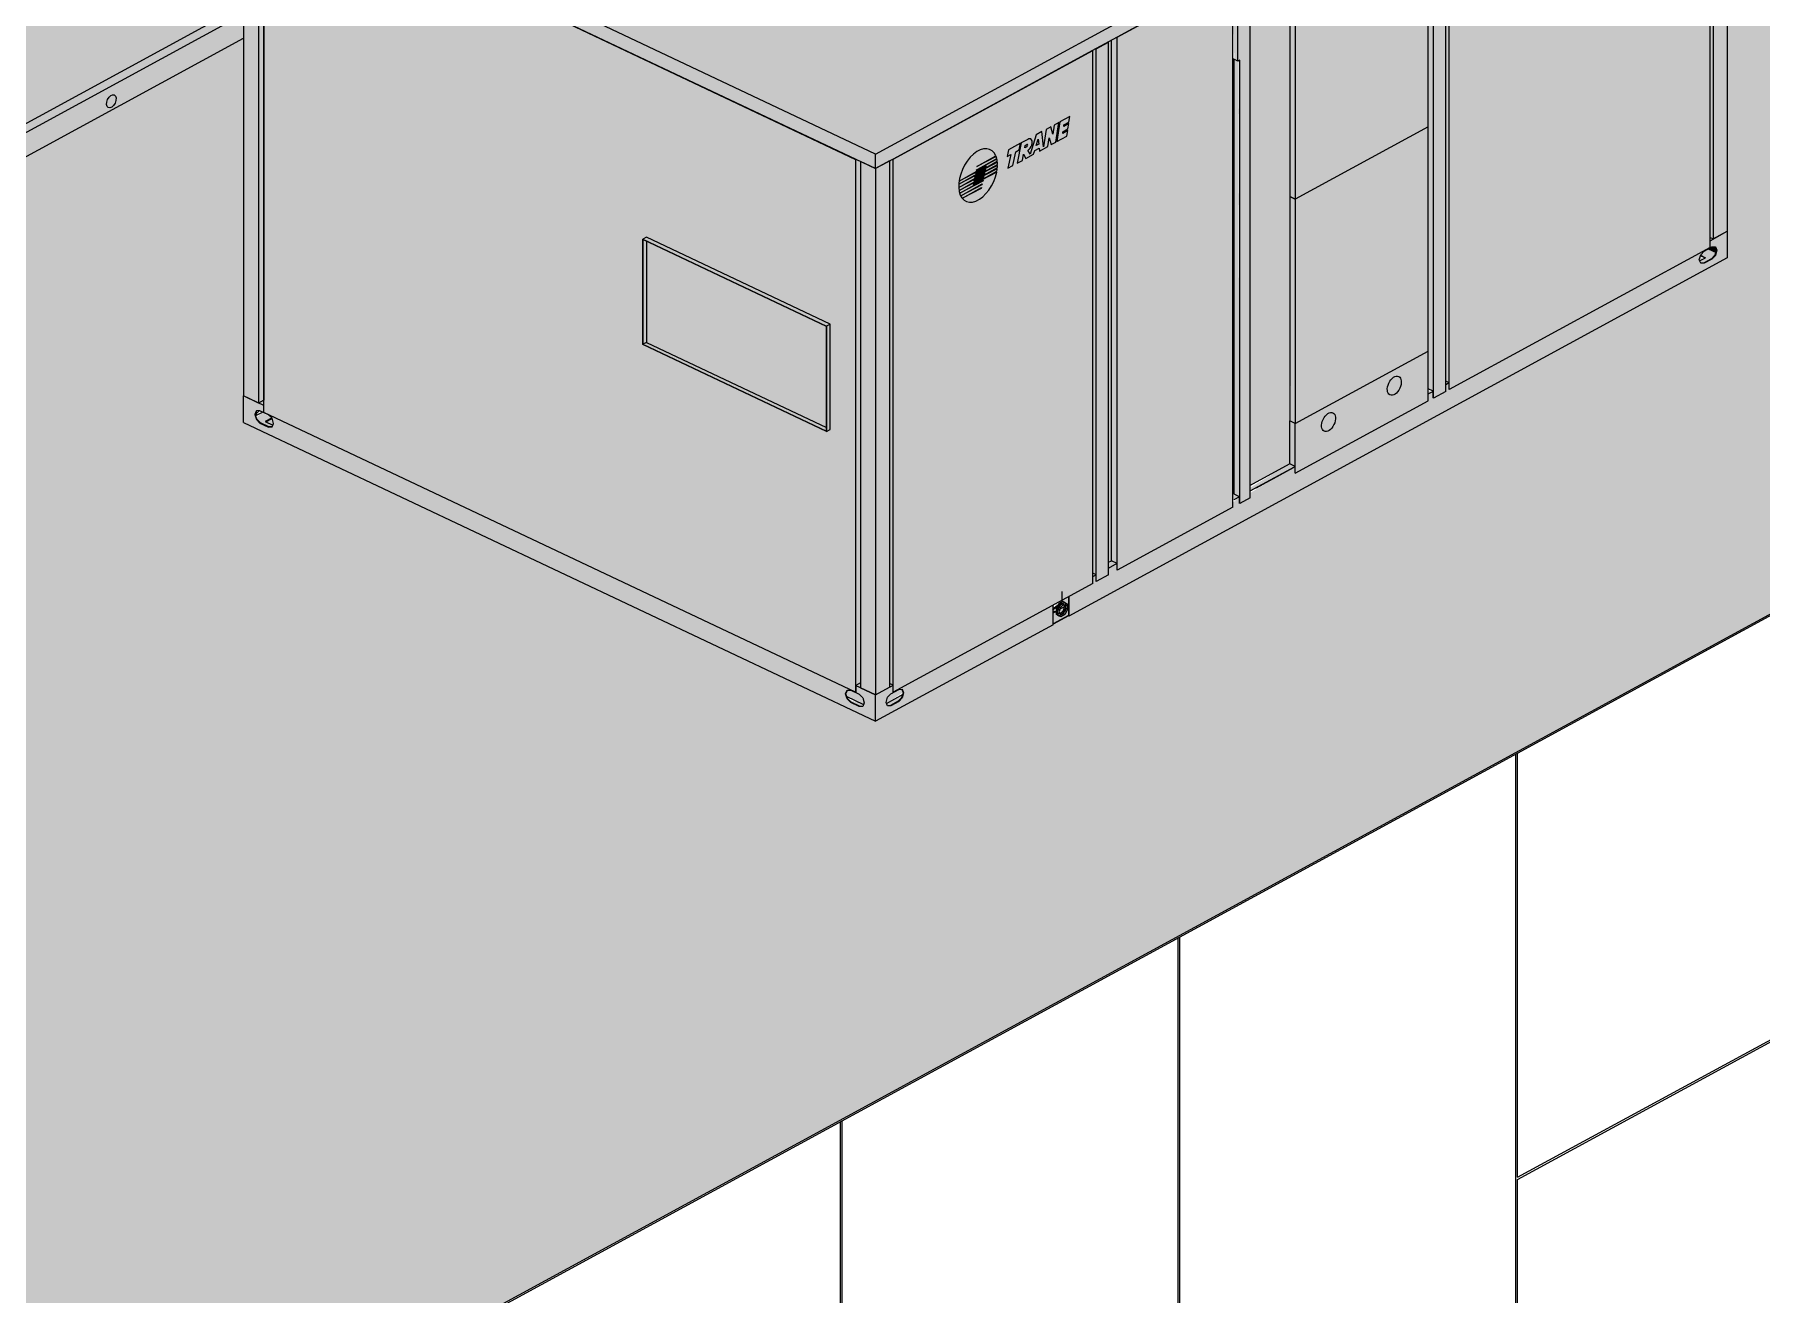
# Model space of a CAD drawing. Header units: inches. Extents: x 27328 to 120839, y -4075 to 4147.
# Drawn here: x 34181.7 to 34349.9, y 1873.9 to 1996.6 of the extents above; entities that cross this region are included whole.
import ezdxf

# ---------------------------------------------------------------- set-up
doc = ezdxf.new("R2010")
doc.units = ezdxf.units.IN
doc.header["$MEASUREMENT"] = 0
for name, color, linetype, lineweight in [('A-ROOF', 132, 'Continuous', 9), ('A-WALL-PATT', 111, 'Continuous', 9), ('G-IMPT', 8, 'Continuous', 9), ('L-SITE-WALL', 31, 'Continuous', 9), ('M-EQPM', 50, 'Continuous', 9)]:
    doc.layers.add(name, color=color, linetype=linetype, lineweight=lineweight)

# ---------------------------------------------------------------- blocks, each defined once
blk = doc.blocks.new('Trane - 20-75 Ton Packaged Ind Rooftop DX Cooling Only and Extended Casing TAG_SXHLF20_ 0210035350 - PL_AS_HF001102-e2b63efd-16e1-40f1-8521-6466c1d8891c_dwg_Trane-SXHLF20-V16-Axon - Looking North East')
at = {"layer": 'G-IMPT'}
for points in [[(34142.66, 1967.14), (34202.01, 1999.45), (34202.01, 2014.07), (34238.28, 2033.81), (34238.28, 2034.34), (34238.62, 2034.53), (34239.27, 2034.34), (34257.88, 2044.47), (34257.89, 2045.02), (34258.22, 2045.2), (34258.88, 2045.02), (34284.99, 2059.22), (34298.34, 2052.91), (34298.34, 2086.94), (34142.66, 2002.22)], [(34100.99, 1943.61), (34202.01, 1998.58), (34202.01, 1999.45), (34100.99, 1944.47)], [(34100.93, 1941.24), (34202.01, 1996.25), (34202.01, 1998.58), (34100.93, 1943.61)]]:
    blk.add_hatch(color=256, dxfattribs=at).paths.add_polyline_path(points, flags=0)
for p, q in [((34202.01, 1999.45), (34100.99, 1944.47)), ((34202.01, 1999.45), (34142.66, 1967.14)), ((34202.01, 1998.58), (34100.99, 1943.61)), ((34100.93, 1941.24), (34202.01, 1996.25))]:
    blk.add_line(p, q, dxfattribs=at)
blk.add_ellipse((34189.13, 1990.1), major_axis=(0.294, 0.621), ratio=0.587623, dxfattribs=at)
blk = doc.blocks.new('Trane - 20-75 Ton Packaged Ind Rooftop DX Cooling Only and Extended Casing TAG_SXHLF20_ 0210035350 - PL_AS_HF001102-e2b63efd-16e1-40f1-8521-6466c1d8891c_dwg-V17-Axon - Looking North East')
blk.add_blockref('Trane - 20-75 Ton Packaged Ind Rooftop DX Cooling Only and Extended Casing TAG_SXHLF20_ 0210035350 - PL_AS_HF001102-e2b63efd-16e1-40f1-8521-6466c1d8891c_dwg_Trane-SXHLF20-V16-Axon - Looking North East', (0, 0))
blk = doc.blocks.new('Trane - 20-75 Ton Packaged Ind Rooftop DX Cooling Only and Extended Casing TAG_SXHLF20_ 0210035350 - SXHLF20-V18-Axon - Looking North East')
blk.add_blockref('Trane - 20-75 Ton Packaged Ind Rooftop DX Cooling Only and Extended Casing TAG_SXHLF20_ 0210035350 - PL_AS_HF001102-e2b63efd-16e1-40f1-8521-6466c1d8891c_dwg-V17-Axon - Looking North East', (0, 0))
blk = doc.blocks.new('Trane - Packaged Voyager Rooftop System 12_5-25 Ton Gas-Electric Packaged Unit TAG_YHD300_ 1008114931 - PL_AY4V000072-0a482d62-fa2d-4e4c-a01b-d2dd38fd3219_dwg_Trane-YHD300-V19-Axon - Looking North East')
at = {"layer": 'G-IMPT'}
h = blk.add_hatch(color=256, dxfattribs=at)
h.paths.add_polyline_path([(34263.59, 1984.95), (34299.86, 2004.68), (34238.28, 2033.81), (34202.01, 2014.07), (34232.21, 1999.79)], flags=0)
h.paths.add_polyline_path([(34299.86, 2004.68), (34319.46, 2015.35), (34257.88, 2044.47), (34239.15, 2034.28), (34300.2, 2005.41), (34299.86, 2005.22)], flags=0)
h.paths.add_polyline_path([(34319.46, 2015.35), (34346.57, 2030.1), (34284.99, 2059.23), (34258.75, 2044.95), (34319.8, 2016.07), (34319.46, 2015.89)], flags=0)
h.paths.add_polyline_path([(34310.09, 2025.1), (34306.36, 2025.46), (34302.98, 2026.35), (34300.23, 2027.68), (34298.54, 2029.14), (34297.94, 2029.97), (34297.47, 2031.24), (34297.5, 2032.53), (34298.01, 2033.79), (34298.98, 2034.98), (34300.39, 2036.05), (34302.6, 2037.15), (34305.91, 2038.09), (34309.62, 2038.52), (34313.42, 2038.39), (34316.99, 2037.73), (34320.04, 2036.57), (34321.65, 2035.58), (34322.87, 2034.45), (34323.63, 2033.22), (34323.92, 2031.94), (34323.72, 2030.65), (34323.05, 2029.41), (34321.91, 2028.26), (34320.37, 2027.23), (34318.46, 2026.38), (34315.1, 2025.48), (34311.37, 2025.11)], flags=0)
h.paths.add_polyline_path([(34286.66, 2036.38), (34284.23, 2036.51), (34281.89, 2036.86), (34279.71, 2037.43), (34277.78, 2038.19), (34276.15, 2039.11), (34274.88, 2040.18), (34274.03, 2041.34), (34273.6, 2042.56), (34273.63, 2043.8), (34274.25, 2045.2), (34275.02, 2046.17), (34276.33, 2047.22), (34277.99, 2048.12), (34281.71, 2049.29), (34282.16, 2049.4), (34284.52, 2049.73), (34286.96, 2049.83), (34289.39, 2049.7), (34291.95, 2049.29), (34293.91, 2048.78), (34295.85, 2048.02), (34297.47, 2047.1), (34298.74, 2046.03), (34299.59, 2044.87), (34300.02, 2043.65), (34299.99, 2042.41), (34299.51, 2041.19), (34298.54, 2039.99), (34297.29, 2038.99), (34295.63, 2038.09), (34293.66, 2037.35), (34291.46, 2036.81), (34289.1, 2036.48)], flags=0)
for points in [[(34263.59, 1983.54), (34346.57, 2028.7), (34346.57, 2030.1), (34263.59, 1984.95), (34263.59, 1984.46)], [(34319.49, 1962.02), (34344.89, 1975.84), (34344.89, 2027.76), (34319.49, 2013.94), (34319.49, 1980.37)], [(34345.2, 1976.68), (34345.2, 2027.96), (34344.89, 2027.73), (34344.89, 1976.83)], [(34263.59, 1983.54), (34263.59, 1984.95), (34202.01, 2014.07), (34202.01, 2012.67), (34263.3, 1983.68)], [(34203.47, 1960.7), (34203.47, 2011.98), (34202.01, 2012.67), (34202.01, 1961.39)], [(34304.48, 1980.57), (34317.44, 1987.62), (34317.44, 2012.83), (34304.48, 2005.78), (34304.48, 2002.78)], [(34317.95, 1961.18), (34317.87, 2013.09), (34317.44, 2012.83), (34317.44, 1962.07), (34317.93, 1961.84)], [(34317.95, 1961.18), (34319.14, 1961.83), (34319.14, 2013.75), (34317.95, 2013.1), (34317.95, 1980.37)], [(34319.49, 1962.02), (34319.46, 2013.95), (34319.14, 2013.75), (34319.14, 1962.83), (34319.46, 1962.68)], [(34203.47, 1960.7), (34203.99, 1960.98), (34203.92, 2011.76), (34203.47, 2011.98), (34203.47, 1961.39)], [(34304.48, 1980.57), (34304.46, 2005.79), (34303.94, 2005.5), (34303.94, 1980.83), (34304.46, 1980.58)], [(34287.14, 1944.42), (34298.39, 1950.54), (34298.39, 2002.46), (34287.14, 1996.34), (34287.14, 1956.26)], [(34298.9, 1994.01), (34298.88, 2002.75), (34298.39, 2002.46), (34298.54, 1994.18), (34298.88, 1994.02)], [(34299.07, 1950.91), (34300.09, 1951.47), (34300.09, 2003.39), (34298.9, 2002.74), (34299.07, 1956.26)], [(34285.09, 1943.3), (34286.29, 1943.95), (34286.29, 1995.87), (34285.09, 1995.22), (34285.09, 1956.26)], [(34287.14, 1944.42), (34287.12, 1996.35), (34286.59, 1996.06), (34286.59, 1945.32), (34287.12, 1945.07)], [(34265.32, 1932.54), (34284.75, 1943.12), (34284.75, 1995.04), (34265.32, 1984.46), (34265.32, 1956.26)], [(34285.09, 1943.3), (34285.07, 1995.23), (34284.75, 1995.04), (34284.75, 1944.11), (34285.07, 1943.96)], [(34299.07, 1950.91), (34298.9, 1994.01), (34298.52, 1994.01), (34298.54, 1951.81), (34299.05, 1951.57)], [(34304.48, 1958.7), (34317.44, 1965.75), (34317.44, 1987.62), (34304.48, 1980.57)], [(34261.65, 1984.44), (34261.67, 1984.45), (34260.58, 1984.95)], [(34261.65, 1932.52), (34261.67, 1933.18), (34262.13, 1933.43), (34262.13, 1984.24), (34261.65, 1984.44), (34261.65, 1933.15)], [(34263.59, 1932.27), (34263.59, 1983.54), (34262.13, 1984.24), (34262.13, 1932.96), (34263.06, 1932.52)], [(34263.59, 1932.27), (34264.95, 1933.01), (34264.95, 1984.29), (34263.59, 1983.54), (34263.59, 1956.26)], [(34265.32, 1932.54), (34265.3, 1984.47), (34264.95, 1984.29), (34264.95, 1933.36), (34265.3, 1933.15)], [(34304.48, 1958.7), (34304.46, 1980.58), (34303.94, 1980.83), (34304.07, 1958.9), (34304.46, 1958.71)], [(34258.82, 1968.19), (34259.18, 1968.38), (34241.26, 1976.86), (34240.9, 1976.66)], [(34240.92, 1966.42), (34241.26, 1966.6), (34241.26, 1976.46), (34240.92, 1976.62), (34240.92, 1966.6)], [(34258.8, 1958.31), (34258.76, 1968.19), (34241.26, 1976.46), (34241.26, 1966.6), (34258.5, 1958.45)], [(34345.49, 1975.36), (34345.43, 1975.87), (34345.28, 1975.92), (34344.73, 1975.72), (34345.43, 1975.39)], [(34344.39, 1974.83), (34344.31, 1974.92), (34344.37, 1974.84)], [(34258.82, 1957.93), (34259.18, 1958.12), (34259.18, 1968.38), (34258.82, 1968.19)], [(34258.8, 1957.96), (34258.8, 1958.31), (34241.26, 1966.6), (34240.96, 1966.4), (34258.41, 1958.15)], [(34304.48, 1953.86), (34317.44, 1960.91), (34317.44, 1965.75), (34304.48, 1958.7), (34304.48, 1956.26)], [(34203.15, 1959.44), (34203.61, 1959.94), (34203.19, 1959.78), (34203.15, 1959.44)], [(34304.46, 1954.51), (34304.46, 1958.71), (34303.94, 1958.96), (34303.94, 1954.76)], [(34281.33, 1940.85), (34281.47, 1941.04), (34281.33, 1940.94)]]:
    blk.add_hatch(color=256, dxfattribs=at).paths.add_polyline_path(points, flags=0)
h = blk.add_hatch(color=256, dxfattribs=at)
h.paths.add_polyline_path([(34345.2, 1976.68), (34346.57, 1977.43), (34346.57, 2028.7), (34345.2, 2027.96), (34345.2, 1980.37)], flags=0)
h.paths.add_polyline_path([(34345.74, 2002.66), (34345.59, 2002.91), (34345.74, 2003.32), (34346.04, 2003.48), (34346.18, 2003.23), (34345.94, 2002.78)], flags=0)
h = blk.add_hatch(color=256, dxfattribs=at)
h.paths.add_polyline_path([(34261.65, 1932.52), (34261.65, 1984.44), (34204, 2011.71), (34204, 1959.79), (34250.43, 1937.83)], flags=0)
h.paths.add_polyline_path([(34258.82, 1957.93), (34240.9, 1966.42), (34240.92, 1976.67), (34241.37, 1976.81), (34259.18, 1968.38), (34259.14, 1958.1), (34258.89, 1957.96)], flags=0)
h = blk.add_hatch(color=256, dxfattribs=at)
h.paths.add_polyline_path([(34286.29, 1945.18), (34286.59, 1945.34), (34286.59, 1996.06), (34286.29, 1995.87), (34286.29, 1945.47)], flags=0)
h.paths.add_polyline_path([(34298.39, 1951.77), (34298.52, 1951.84), (34298.39, 1956.26)], flags=0)
h.paths.add_polyline_path([(34300.09, 1952.69), (34303.94, 1954.78), (34303.94, 2005.5), (34300.09, 2003.39), (34300.09, 1954.51)], flags=0)
h.paths.add_polyline_path([(34304.46, 1955.07), (34304.48, 1955.08), (34304.47, 1956.26)], flags=0)
h = blk.add_hatch(color=256, dxfattribs=at)
h.paths.add_polyline_path([(34263.59, 1929.69), (34280.89, 1939.1), (34280.89, 1941.02), (34265.31, 1932.67), (34265.3, 1933.2), (34263.59, 1932.27)], flags=0)
h.paths.add_polyline_path([(34264.75, 1931.19), (34264.61, 1931.53), (34264.75, 1932.03), (34265.37, 1932.54), (34266.18, 1932.81), (34266.32, 1932.46), (34266.18, 1931.97), (34265.85, 1931.61), (34265.08, 1931.2)], flags=0)
h.paths.add_polyline_path([(34282.43, 1939.94), (34346.57, 1974.84), (34346.57, 1977.43), (34344.89, 1976.51), (34344.89, 1975.84), (34319.48, 1962.26), (34319.46, 1962.68), (34319.14, 1962.5), (34319.14, 1961.83), (34317.95, 1961.35), (34317.93, 1961.84), (34317.44, 1961.58), (34317.44, 1960.91), (34304.48, 1954.06), (34304.46, 1954.51), (34300.09, 1951.94), (34300.09, 1951.47), (34299.07, 1950.91), (34299.05, 1951.57), (34298.39, 1950.98), (34298.39, 1950.54), (34287.14, 1944.42), (34287.12, 1945.07), (34286.29, 1944.54), (34286.29, 1943.95), (34285.09, 1943.3), (34285.07, 1943.96), (34284.75, 1943.74), (34284.64, 1943.05), (34282.43, 1941.85), (34282.43, 1941.04)], flags=0)
h.paths.add_polyline_path([(34343.98, 1974.31), (34343.84, 1974.65), (34343.98, 1975.14), (34344.89, 1975.81), (34345.41, 1975.92), (34345.55, 1975.58), (34345.41, 1975.08), (34344.89, 1974.63), (34344.31, 1974.31)], flags=0)
h = blk.add_hatch(color=256, dxfattribs=at)
h.paths.add_polyline_path([(34261.99, 1931.14), (34262.42, 1931.33), (34260.81, 1931.87), (34261.65, 1931.3), (34261.98, 1931.15)], flags=0)
h.paths.add_polyline_path([(34264.75, 1931.19), (34265.32, 1931.33), (34266.18, 1931.97), (34266.18, 1932.26), (34264.68, 1931.37), (34264.75, 1931.2)], flags=0)
h.paths.add_polyline_path([(34280.89, 1939.2), (34282.43, 1940.04), (34282.31, 1941.04), (34280.89, 1940.27), (34280.89, 1939.29)], flags=0)
h.paths.add_polyline_path([(34204.43, 1958.36), (34204.87, 1958.55), (34204.32, 1959), (34204.75, 1959.24), (34203.86, 1959.82), (34203.22, 1959.22), (34203.55, 1958.81), (34204.13, 1958.51), (34204.42, 1958.37)], flags=0)
h.paths.add_polyline_path([(34343.98, 1974.31), (34344.66, 1974.5), (34345.43, 1975.16), (34345.41, 1975.4), (34344.66, 1975.69), (34343.98, 1975.08), (34344.31, 1974.78), (34343.88, 1974.54), (34343.97, 1974.31)], flags=0)
h = blk.add_hatch(color=256, dxfattribs=at)
h.paths.add_polyline_path([(34262.13, 1932.96), (34262.13, 1933.43), (34261.67, 1933.18)], flags=0)
h.paths.add_polyline_path([(34264.95, 1933.01), (34265.14, 1933.27), (34264.95, 1933.2)], flags=0)
h.paths.add_polyline_path([(34284.75, 1943.79), (34285.02, 1943.98), (34284.75, 1943.96), (34284.75, 1943.83)], flags=0)
h.paths.add_polyline_path([(34286.29, 1944.62), (34287.03, 1945.11), (34286.57, 1945.33), (34286.29, 1945.07), (34286.29, 1944.69)], flags=0)
h.paths.add_polyline_path([(34298.39, 1951.21), (34299.05, 1951.57), (34298.39, 1951.77), (34298.39, 1951.5)], flags=0)
h.paths.add_polyline_path([(34300.09, 1952.14), (34304.46, 1954.51), (34303.91, 1954.77), (34300.09, 1952.45)], flags=0)
h.paths.add_polyline_path([(34304.46, 1954.51), (34304.48, 1954.52), (34304.46, 1954.91)], flags=0)
h.paths.add_polyline_path([(34204, 1960.45), (34203.99, 1960.98), (34203.47, 1960.7), (34203.99, 1960.46)], flags=0)
h.paths.add_polyline_path([(34317.44, 1961.58), (34317.93, 1961.84), (34317.44, 1961.84)], flags=0)
h.paths.add_polyline_path([(34319.14, 1962.5), (34319.46, 1962.68), (34319.14, 1962.68)], flags=0)
h.paths.add_polyline_path([(34344.89, 1976.51), (34345.2, 1976.68), (34344.89, 1976.68)], flags=0)
h = blk.add_hatch(color=256, dxfattribs=at)
h.paths.add_polyline_path([(34258.82, 1957.93), (34258.82, 1968.19), (34240.9, 1976.66), (34240.9, 1966.4), (34256.44, 1959.05)], flags=0)
h.paths.add_polyline_path([(34258.8, 1957.96), (34240.92, 1966.42), (34240.92, 1976.62), (34258.8, 1968.17), (34258.8, 1960.58)], flags=0)
h = blk.add_hatch(color=256, dxfattribs=at)
h.paths.add_polyline_path([(34263.59, 1929.69), (34263.59, 1932.27), (34261.67, 1933.16), (34261.65, 1932.52), (34204, 1959.88), (34204, 1960.45), (34202.01, 1961.39), (34202.01, 1958.81), (34262.96, 1929.98)], flags=0)
h.paths.add_polyline_path([(34261.99, 1931.14), (34260.81, 1931.87), (34260.73, 1932.52), (34260.81, 1932.71), (34261.58, 1932.52), (34262.35, 1931.99), (34262.49, 1931.5), (34262.35, 1931.15)], flags=0)
h.paths.add_polyline_path([(34204.43, 1958.36), (34203.26, 1959.09), (34203.11, 1959.58), (34203.26, 1959.93), (34204, 1959.75), (34204.79, 1959.21), (34204.94, 1958.72), (34204.79, 1958.37)], flags=0)
h = blk.add_hatch(color=256, dxfattribs=at)
h.paths.add_polyline_path([(34281.03, 1940.75), (34281.18, 1941.04), (34281.04, 1940.85)], flags=0)
h.paths.add_polyline_path([(34281.19, 1940.85), (34281.37, 1941.04), (34281.2, 1941.04)], flags=0)
for p, q in [((34263.59, 1984.95), (34346.57, 2030.1)), ((34344.89, 1975.84), (34344.89, 2027.76)), ((34345.2, 2027.96), (34345.2, 1976.68)), ((34346.57, 2028.7), (34346.57, 1977.43)), ((34263.59, 1984.95), (34202.01, 2014.07)), ((34202.01, 2012.67), (34261.67, 1984.45)), ((34202.01, 2012.67), (34202.01, 1961.39)), ((34317.44, 1987.62), (34317.44, 2012.83)), ((34317.95, 1961.18), (34317.95, 2013.1)), ((34319.14, 1961.83), (34319.14, 2013.75)), ((34319.49, 1962.02), (34319.49, 2013.94)), ((34203.47, 2011.98), (34203.47, 1960.7)), ((34203.99, 2011.73), (34203.99, 1960.98)), ((34204, 2011.71), (34261.65, 1984.44)), ((34204, 1959.79), (34204, 2011.71)), ((34304.46, 2005.79), (34287.12, 1996.35)), ((34304.48, 2005.78), (34304.48, 1980.57)), ((34303.94, 2005.5), (34303.94, 1980.83)), ((34287.14, 1996.34), (34298.39, 2002.46)), ((34298.39, 1950.54), (34298.39, 2002.46)), ((34298.9, 1994.01), (34298.9, 2002.74)), ((34300.09, 1951.47), (34300.09, 2003.39)), ((34287.12, 1996.35), (34285.07, 1995.23)), ((34285.09, 1995.22), (34286.29, 1995.87)), ((34286.29, 1943.95), (34286.29, 1995.87)), ((34286.59, 1945.32), (34286.59, 1996.06)), ((34287.14, 1944.42), (34287.14, 1996.34)), ((34285.07, 1995.23), (34265.3, 1984.47)), ((34265.32, 1984.46), (34284.75, 1995.04)), ((34284.75, 1943.12), (34284.75, 1995.04)), ((34285.09, 1943.3), (34285.09, 1995.22)), ((34298.9, 1994.01), (34298.35, 1994.27)), ((34298.52, 1951.82), (34298.52, 1994.19)), ((34299.07, 1994.11), (34298.9, 1994.01)), ((34299.07, 1950.91), (34299.07, 1994.11)), ((34317.44, 1987.62), (34304.48, 1980.57)), ((34317.44, 1987.62), (34304.48, 1980.57)), ((34317.44, 1965.75), (34317.44, 1987.62)), ((34261.65, 1984.44), (34261.65, 1932.52)), ((34261.67, 1984.45), (34263.59, 1983.54)), ((34263.59, 1983.54), (34262.13, 1984.24)), ((34262.13, 1984.24), (34262.13, 1932.96)), ((34263.59, 1983.54), (34263.59, 1984.95)), ((34265.3, 1984.47), (34263.59, 1983.54)), ((34264.95, 1984.29), (34263.59, 1983.54)), ((34264.95, 1984.29), (34264.95, 1933.01)), ((34265.32, 1932.54), (34265.32, 1984.46)), ((34263.59, 1983.54), (34263.59, 1932.27)), ((34303.94, 1980.83), (34304.48, 1980.57)), ((34303.94, 1980.83), (34303.94, 1958.96)), ((34304.48, 1980.57), (34303.94, 1980.83)), ((34304.48, 1980.57), (34304.48, 1958.7)), ((34344.89, 1976.51), (34346.57, 1977.43)), ((34345.2, 1976.68), (34346.57, 1977.43)), ((34346.57, 1977.43), (34346.57, 1974.84)), ((34241.26, 1976.86), (34240.9, 1976.66)), ((34240.9, 1976.66), (34258.82, 1968.19)), ((34240.9, 1966.4), (34240.9, 1976.66)), ((34258.8, 1968.17), (34240.92, 1976.62)), ((34240.92, 1976.62), (34240.92, 1966.42)), ((34259.18, 1968.38), (34241.26, 1976.86)), ((34241.26, 1976.49), (34241.26, 1966.6)), ((34344.89, 1975.84), (34319.49, 1962.02)), ((34344.31, 1975.5), (34345.08, 1975.91)), ((34344.72, 1975.72), (34345.49, 1975.36)), ((34344.89, 1976.83), (34345.2, 1976.68)), ((34346.57, 1974.84), (34282.43, 1939.94)), ((34343.88, 1974.55), (34344.45, 1974.86)), ((34344.4, 1974.83), (34343.95, 1975.04)), ((34343.96, 1975.09), (34344.45, 1974.86)), ((34344.26, 1974.33), (34343.98, 1974.3)), ((34345.03, 1974.75), (34344.26, 1974.33)), ((34344.31, 1974.31), (34344.26, 1974.33)), ((34345.08, 1974.73), (34344.31, 1974.31)), ((34258.8, 1957.96), (34258.8, 1968.17)), ((34259.18, 1968.38), (34258.82, 1968.19)), ((34258.82, 1968.19), (34258.82, 1957.93)), ((34259.18, 1958.12), (34259.18, 1968.38)), ((34258.82, 1957.93), (34240.9, 1966.4)), ((34241.26, 1966.6), (34240.92, 1966.42)), ((34240.92, 1966.42), (34258.8, 1957.96)), ((34241.26, 1966.6), (34258.82, 1958.3)), ((34304.48, 1958.7), (34317.44, 1965.75)), ((34304.48, 1958.7), (34317.44, 1965.75)), ((34317.44, 1960.91), (34317.44, 1965.75)), ((34317.93, 1961.84), (34317.44, 1962.07)), ((34317.44, 1961.58), (34317.95, 1961.85)), ((34317.93, 1961.19), (34317.93, 1961.84)), ((34319.14, 1961.83), (34317.95, 1961.18)), ((34319.46, 1962.68), (34319.14, 1962.83)), ((34319.14, 1962.5), (34319.49, 1962.69)), ((34319.46, 1962.03), (34319.46, 1962.68)), ((34202.01, 1958.81), (34202.01, 1961.39)), ((34204, 1960.45), (34202.01, 1961.39)), ((34203.47, 1960.7), (34202.01, 1961.39)), ((34203.99, 1960.98), (34203.47, 1960.7)), ((34304.48, 1953.86), (34317.44, 1960.91)), ((34202.01, 1958.81), (34263.59, 1929.69)), ((34203.15, 1959.44), (34203.86, 1959.82)), ((34204.43, 1959.55), (34203.61, 1959.94)), ((34203.61, 1958.75), (34204.43, 1958.36)), ((34204.48, 1958.39), (34203.65, 1958.78)), ((34261.65, 1932.52), (34204, 1959.79)), ((34204.75, 1959.24), (34204.13, 1958.9)), ((34204.13, 1958.9), (34204.87, 1958.55)), ((34204.18, 1958.87), (34204.79, 1959.2)), ((34304.48, 1958.7), (34303.94, 1958.96)), ((34303.94, 1954.76), (34303.94, 1958.96)), ((34304.48, 1958.7), (34303.94, 1958.96)), ((34304.48, 1953.86), (34304.48, 1958.7)), ((34204.48, 1958.39), (34204.43, 1958.36)), ((34204.79, 1958.37), (34204.48, 1958.39)), ((34258.82, 1957.93), (34259.18, 1958.12)), ((34300.07, 1952.68), (34303.91, 1954.77)), ((34300.08, 1952.13), (34304.48, 1954.52)), ((34304.46, 1954.51), (34303.94, 1954.76)), ((34304.46, 1953.87), (34304.46, 1954.51)), ((34304.46, 1953.87), (34304.48, 1953.86)), ((34299.05, 1951.57), (34298.52, 1951.82)), ((34298.39, 1950.54), (34287.14, 1944.42)), ((34298.54, 1951.29), (34299.07, 1951.58)), ((34299.05, 1950.92), (34299.05, 1951.57)), ((34300.09, 1951.47), (34299.07, 1950.91)), ((34286.29, 1945.18), (34286.57, 1945.33)), ((34286.29, 1944.62), (34287.14, 1945.09)), ((34287.12, 1945.07), (34286.59, 1945.32)), ((34287.12, 1944.43), (34287.12, 1945.07)), ((34285.07, 1943.96), (34284.75, 1944.11)), ((34284.75, 1943.79), (34285.09, 1943.97)), ((34285.07, 1943.31), (34285.07, 1943.96)), ((34286.29, 1943.95), (34285.09, 1943.3)), ((34284.75, 1943.12), (34265.32, 1932.54)), ((34281.78, 1941.18), (34281.78, 1942.33)), ((34282.38, 1941.83), (34282.38, 1940.01)), ((34282.43, 1941.85), (34282.43, 1939.94)), ((34280.89, 1940.27), (34282.43, 1941.11)), ((34280.89, 1939.1), (34280.89, 1941.02)), ((34280.89, 1940.44), (34281.42, 1940.19)), ((34282.38, 1940.01), (34280.89, 1939.2)), ((34282.38, 1939.96), (34280.89, 1939.15)), ((34280.92, 1940.67), (34281.04, 1940.75)), ((34281.15, 1940.74), (34280.96, 1940.63)), ((34281.45, 1941.16), (34281.18, 1940.66)), ((34281.36, 1940.57), (34281.18, 1940.66)), ((34281.18, 1940.66), (34281.18, 1940.16)), ((34281.36, 1940.08), (34281.18, 1940.16)), ((34281.18, 1940.16), (34281.45, 1939.96)), ((34281.36, 1940.57), (34281.64, 1941.07)), ((34281.36, 1940.08), (34281.36, 1940.57)), ((34281.64, 1939.88), (34281.36, 1940.08)), ((34281.84, 1941.37), (34281.45, 1941.16)), ((34281.45, 1941.16), (34281.64, 1941.07)), ((34281.45, 1939.96), (34281.84, 1940.18)), ((34281.64, 1939.88), (34281.45, 1939.96)), ((34281.62, 1941.05), (34281.49, 1940.96)), ((34281.64, 1941.07), (34282.03, 1941.28)), ((34282.03, 1940.09), (34281.64, 1939.88)), ((34281.87, 1941.14), (34281.78, 1941.18)), ((34282.03, 1941.28), (34281.84, 1941.37)), ((34282.12, 1941.17), (34281.84, 1941.37)), ((34281.84, 1940.18), (34282.12, 1940.68)), ((34282.03, 1940.09), (34281.84, 1940.18)), ((34282.03, 1941.28), (34282.3, 1941.09)), ((34282.3, 1940.59), (34282.03, 1940.09)), ((34282.3, 1941.09), (34282.12, 1941.17)), ((34282.12, 1940.68), (34282.12, 1941.17)), ((34282.3, 1940.59), (34282.12, 1940.68)), ((34282.3, 1941.09), (34282.3, 1940.59)), ((34282.43, 1939.94), (34282.38, 1939.96)), ((34280.89, 1939.1), (34263.59, 1929.69)), ((34262.13, 1933.43), (34261.67, 1933.18)), ((34265.3, 1933.2), (34264.95, 1933.36)), ((34260.73, 1932.13), (34262.42, 1931.33)), ((34261.17, 1932.72), (34261.99, 1932.33)), ((34261.17, 1931.53), (34261.21, 1931.55)), ((34261.99, 1931.14), (34261.17, 1931.53)), ((34262.03, 1931.17), (34261.21, 1931.55)), ((34263.59, 1932.27), (34261.65, 1933.19)), ((34261.67, 1933.18), (34261.67, 1932.53)), ((34262.13, 1932.96), (34263.59, 1932.27)), ((34263.59, 1932.27), (34265.32, 1933.21)), ((34263.59, 1932.27), (34264.95, 1933.01)), ((34263.59, 1929.69), (34263.59, 1932.27)), ((34264.65, 1931.43), (34266.28, 1932.32)), ((34265.8, 1931.64), (34265.04, 1931.22)), ((34265.08, 1932.38), (34265.85, 1932.8)), ((34265.85, 1931.61), (34265.08, 1931.2)), ((34265.3, 1932.55), (34265.3, 1933.2)), ((34265.8, 1931.64), (34265.85, 1931.61)), ((34261.99, 1931.14), (34262.03, 1931.17)), ((34262.35, 1931.15), (34262.03, 1931.17)), ((34265.04, 1931.22), (34264.75, 1931.19)), ((34265.04, 1931.22), (34265.08, 1931.2))]:
    blk.add_line(p, q, dxfattribs=at)
for points in [[(34344.31, 1974.31, 0), (34343.98, 1974.31, 0), (34343.84, 1974.65, 0), (34343.98, 1975.14, 0), (34344.31, 1975.5, 0)], [(34345.38, 1975.93, 0), (34345.5, 1975.6, 0), (34345.36, 1975.11, 0), (34345.03, 1974.75, 0)], [(34345.08, 1975.91, 0), (34345.41, 1975.92, 0), (34345.55, 1975.58, 0), (34345.41, 1975.08, 0), (34345.08, 1974.73, 0)], [(34203.61, 1959.94, 0), (34203.26, 1959.93, 0), (34203.11, 1959.58, 0), (34203.26, 1959.09, 0), (34203.61, 1958.75, 0)], [(34203.65, 1958.78, 0), (34203.3, 1959.12, 0), (34203.15, 1959.61, 0), (34203.28, 1959.94, 0)], [(34204.43, 1958.36, 0), (34204.79, 1958.37, 0), (34204.94, 1958.72, 0), (34204.79, 1959.21, 0), (34204.43, 1959.55, 0)], [(34304.32, 1954.41, 0), (34300.69, 1952.44, 0), (34304.32, 1954.41, 0)], [(34280.83, 1940.56, 0), (34280.97, 1940.64, 0), (34281.15, 1940.74, 0), (34281.33, 1940.85, 0), (34281.48, 1940.95, 0), (34281.6, 1941.04, 0)], [(34281.62, 1941.05, 0), (34281.72, 1941.12, 0), (34281.77, 1941.17, 0), (34281.78, 1941.18, 0), (34281.71, 1941.16, 0), (34281.56, 1941.08, 0), (34281.37, 1940.96, 0), (34281.19, 1940.85, 0), (34281.03, 1940.75, 0), (34280.9, 1940.66, 0)], [(34281.29, 1940.47, 0), (34281.39, 1940.85, 0), (34281.65, 1941.12, 0), (34281.9, 1941.13, 0), (34282.01, 1940.86, 0)], [(34281.29, 1940.47, 0), (34281.39, 1940.21, 0), (34281.65, 1940.22, 0), (34281.9, 1940.49, 0), (34282.01, 1940.86, 0)], [(34281.37, 1940.96, 0), (34281.55, 1941.06, 0), (34281.69, 1941.14, 0), (34281.75, 1941.17, 0), (34281.75, 1941.15, 0), (34281.69, 1941.11, 0), (34281.6, 1941.04, 0)], [(34282.17, 1940.77, 0), (34282.07, 1941.02, 0), (34281.83, 1941.01, 0), (34281.59, 1940.75, 0), (34281.49, 1940.4, 0)], [(34281.49, 1940.4, 0), (34281.59, 1940.15, 0), (34281.83, 1940.15, 0), (34282.07, 1940.41, 0), (34282.17, 1940.77, 0)], [(34261.17, 1931.53, 0), (34260.81, 1931.87, 0), (34260.66, 1932.36, 0), (34260.81, 1932.71, 0), (34261.17, 1932.72, 0)], [(34261.21, 1931.55, 0), (34260.85, 1931.9, 0), (34260.71, 1932.38, 0), (34260.84, 1932.72, 0)], [(34261.99, 1932.33, 0), (34262.35, 1931.99, 0), (34262.49, 1931.5, 0), (34262.35, 1931.15, 0), (34261.99, 1931.14, 0)], [(34265.08, 1931.2, 0), (34264.75, 1931.19, 0), (34264.61, 1931.53, 0), (34264.75, 1932.03, 0), (34265.08, 1932.38, 0)], [(34266.15, 1932.81, 0), (34266.27, 1932.48, 0), (34266.13, 1931.99, 0), (34265.8, 1931.64, 0)], [(34265.85, 1932.8, 0), (34266.18, 1932.81, 0), (34266.32, 1932.46, 0), (34266.18, 1931.97, 0), (34265.85, 1931.61, 0)]]:
    blk.add_polyline3d(points, dxfattribs=at)
for centre in [(34314.13, 1962.39), (34307.72, 1958.85)]:
    blk.add_ellipse(centre, major_axis=(0.428, 0.904), ratio=0.587623, dxfattribs=at)
blk = doc.blocks.new('Trane - Packaged Voyager Rooftop System 12_5-25 Ton Gas-Electric Packaged Unit TAG_YHD300_ 1008114931 - PL_AY4V000072-0a482d62-fa2d-4e4c-a01b-d2dd38fd3219_dwg_TRANEBIMLOGO-691630-Axon - Looking North East')
at = {"layer": 'G-IMPT'}
for points in [[(31627.52, 642.31, 0), (31628.01, 642.57, 0), (31628.1, 643.11, 0), (31627.11, 642.58, 0), (31626.83, 640.67, 0), (31627.81, 641.2, 0), (31627.89, 641.74, 0), (31627.4, 641.47, 0), (31627.42, 641.63, 0), (31627.91, 641.9, 0), (31627.99, 642.42, 0), (31627.5, 642.15, 0), (31627.52, 642.31, 0)], [(31626.43, 641.38, 0), (31626.24, 642.1, 0), (31625.79, 641.86, 0), (31625.53, 640.17, 0), (31625.38, 641.64, 0), (31624.81, 641.32, 0), (31624.22, 639.43, 0), (31624.02, 639.85, 0)], [(31626.08, 641.03, 0), (31626.28, 640.37, 0), (31626.73, 640.61, 0), (31627.02, 642.53, 0), (31626.57, 642.28, 0), (31626.43, 641.38, 0)], [(31623.3, 640.5, 0), (31622.11, 639.86, 0), (31621.98, 639.22, 0), (31622.35, 639.42, 0), (31622.07, 638.08, 0), (31622.56, 638.34, 0), (31622.84, 639.68, 0), (31623.17, 639.86, 0), (31623.3, 640.5, 0)], [(31623.99, 640.88, 0), (31623.37, 640.54, 0), (31622.98, 638.57, 0), (31623.47, 638.84, 0), (31623.59, 639.46, 0), (31623.8, 639.02, 0), (31624.57, 639.44, 0), (31624.69, 639.81, 0), (31625.11, 640.04, 0), (31625.15, 639.75, 0), (31625.95, 640.19, 0), (31626.08, 641.03, 0)], [(31623.91, 640.17, 0), (31623.72, 640.07, 0), (31623.76, 640.3, 0), (31623.91, 640.38, 0)], [(31624.83, 640.28, 0), (31625.02, 640.9, 0), (31625.08, 640.42, 0), (31624.83, 640.28, 0)], [(31619.84, 637.84, 0), (31617.28, 636.51, 0), (31619.87, 637.97, 0), (31619.84, 637.84, 0)], [(31619.92, 638.19, 0), (31617.32, 636.83, 0), (31619.94, 638.32, 0), (31619.92, 638.19, 0)], [(31620.98, 637.69, 0), (31618.67, 636.49, 0), (31621, 637.8, 0)], [(31621.03, 638.03, 0), (31618.75, 636.84, 0), (31621.04, 638.14, 0)], [(31621.05, 638.35, 0), (31618.82, 637.19, 0), (31621.05, 638.45, 0)], [(31621.04, 638.66, 0), (31618.9, 637.54, 0), (31621.03, 638.75, 0)], [(31621, 638.95, 0), (31618.97, 637.89, 0), (31620.98, 639.03, 0)], [(31620.92, 639.21, 0), (31619.05, 638.24, 0), (31620.89, 639.28, 0)], [(31619.77, 637.49, 0), (31617.28, 636.2, 0), (31619.79, 637.62, 0), (31619.77, 637.49, 0)], [(31619.69, 637.14, 0), (31617.32, 635.9, 0), (31619.72, 637.26, 0), (31619.69, 637.14, 0)], [(31619.62, 636.8, 0), (31617.38, 635.63, 0), (31619.64, 636.91, 0), (31619.62, 636.8, 0)], [(31619.54, 636.45, 0), (31617.49, 635.38, 0), (31619.57, 636.55, 0), (31619.54, 636.45, 0)], [(31619.47, 636.1, 0), (31617.64, 635.15, 0), (31619.49, 636.2, 0), (31619.47, 636.1, 0)]]:
    blk.add_polyline3d(points, dxfattribs=at)
for centre, major_axis, start_param, end_param in [((31619.16, 637.37), (1.19, 2.51), 5.806344, 11.388729), ((31623.91, 640.28), (0.051, 0.108), 3.814298, 6.965874), ((31624.03, 640.38), (0.259, 0.549), 3.810396, 7.054034), ((31619.16, 637.37), (1.19, 2.51), 5.671742, 5.76929), ((31619.16, 637.37), (1.19, 2.51), 5.540052, 5.633257), ((31619.16, 637.37), (1.19, 2.51), 5.149764, 5.23871), ((31619.16, 637.37), (1.19, 2.51), 5.410644, 5.50026), ((31619.16, 637.37), (1.19, 2.51), 5.281293, 5.369512)]:
    blk.add_ellipse(centre, major_axis=major_axis, ratio=0.587623, start_param=start_param, end_param=end_param, dxfattribs=at)
blk = doc.blocks.new('Trane - Packaged Voyager Rooftop System 12_5-25 Ton Gas-Electric Packaged Unit TAG_YHD300_ 1008114931 - PL_AY4V000072-0a482d62-fa2d-4e4c-a01b-d2dd38fd3219_dwg-V20-Axon - Looking North East')
for name, p in [('Trane - Packaged Voyager Rooftop System 12_5-25 Ton Gas-Electric Packaged Unit TAG_YHD300_ 1008114931 - PL_AY4V000072-0a482d62-fa2d-4e4c-a01b-d2dd38fd3219_dwg_Trane-YHD300-V19-Axon - Looking North East', (0, 0)), ('Trane - Packaged Voyager Rooftop System 12_5-25 Ton Gas-Electric Packaged Unit TAG_YHD300_ 1008114931 - PL_AY4V000072-0a482d62-fa2d-4e4c-a01b-d2dd38fd3219_dwg_TRANEBIMLOGO-691630-Axon - Looking North East', (2654.42, 1345.5))]:
    blk.add_blockref(name, p)
blk = doc.blocks.new('Trane - Packaged Voyager Rooftop System 12_5-25 Ton Gas-Electric Packaged Unit TAG_YHD300_ 1008114931 - YHD300-V21-Axon - Looking North East')
blk.add_blockref('Trane - Packaged Voyager Rooftop System 12_5-25 Ton Gas-Electric Packaged Unit TAG_YHD300_ 1008114931 - PL_AY4V000072-0a482d62-fa2d-4e4c-a01b-d2dd38fd3219_dwg-V20-Axon - Looking North East', (0, 0))

msp = doc.modelspace()

# ---------------------------------------------------------------- hatches: boundary and pattern name
at = {"layer": 'A-ROOF'}
h = msp.add_hatch(color=256, dxfattribs=at)
h.paths.add_polyline_path([(32255.91, 689.75), (33040.3, 1116.62), (33057.85, 1107.45), (33260.5, 1217.73), (33242.95, 1226.9), (34423.64, 1869.43), (34441.19, 1860.26), (34646.1, 1971.77), (34594.26, 1998.84), (34590.43, 1996.75), (34589.84, 1997.06), (34181.64, 1774.96), (34181.47, 1775.51), (33869.09, 1938.59), (31973.24, 906.87), (32229.57, 785.63), (32229.57, 711.59), (32221.99, 707.46), (32242.26, 696.88)], flags=0)
h.paths.add_polyline_path([(32113.06, 775.33), (32037.94, 814.55), (32037.94, 810.86), (32109.59, 776.97)], flags=0)
h.paths.add_polyline_path([(32029.77, 814.73), (32029.77, 818.81), (31918.33, 876.99), (31908.94, 871.87), (32027.64, 815.73)], flags=0)
h.paths.add_polyline_path([(34181.64, 1848.13), (34521.17, 2032.9), (34276.81, 2160.47), (34089.13, 2058.33), (34106.7, 2050.03), (34232.21, 2118.22), (34298.34, 2086.94), (34298.54, 2052.82), (34346.57, 2030.02), (34346.36, 1974.73), (34263.38, 1929.78), (34202.01, 1958.81), (34202.01, 1996.25), (34100.69, 1941.35), (34036.19, 1971.85), (34036.09, 1974.31), (34034.75, 1975.03), (34034.79, 1975.82), (34036.09, 1976.53), (34036.09, 2029.46), (33925.49, 1969.28), (34181.47, 1848.21)], flags=0)
h.paths.add_polyline_path([(34262.42, 1931.33), (34262.48, 1931.53), (34262.05, 1932.27), (34261.58, 1932.52), (34260.81, 1932.71), (34260.73, 1932.13), (34262.35, 1931.37)], flags=0)
h.paths.add_polyline_path([(34264.65, 1931.43), (34266.29, 1932.54), (34266.18, 1932.81), (34265.85, 1932.8), (34264.75, 1932.03), (34264.61, 1931.53)], flags=0)
h.paths.add_polyline_path([(34281.15, 1940.41), (34282.43, 1941.11), (34282.34, 1941.81), (34281.46, 1941.33), (34281.32, 1940.85), (34281.15, 1940.74)], flags=0)
h.paths.add_polyline_path([(34280.89, 1940.27), (34281.15, 1940.41), (34280.94, 1941.04), (34280.89, 1941.02)], flags=0)
h.paths.add_polyline_path([(34204.87, 1958.55), (34204.88, 1958.91), (34204.79, 1959.2), (34204.32, 1958.81), (34204.79, 1958.59)], flags=0)
h.paths.add_polyline_path([(34343.88, 1974.55), (34344.26, 1974.89), (34343.89, 1974.84), (34343.84, 1974.65)], flags=0)
h.paths.add_polyline_path([(34345.74, 2002.66), (34346.04, 2002.82), (34346.18, 2003.23), (34345.99, 2003.23), (34345.86, 2002.78), (34345.72, 2002.68)], flags=0)
at = {"layer": 'A-WALL-PATT'}
h = msp.add_hatch(dxfattribs=at)
h.set_pattern_fill('FP_8', color=256, style=0, pattern_type=2)
h.set_pattern_definition([(28.555, (34194.44, 1647.23), (-131.605, 94.7), [37.264, -112.567]), (90, (34194.44, 1647.23), (-131.605, -71.62), [82.944, -83.375]), (208.555, (34227.17, 1747.98), (-131.605, 94.7), [37.264, -112.567]), (90, (34227.17, 1665.04), (-131.605, -71.62), [82.944, -83.375]), (208.555, (34227.17, 1748.2), (-131.605, 94.7), [37.264, -112.567]), (90, (34227.17, 1748.2), (-131.605, -71.62), [82.944, -83.375]), (28.555, (34194.44, 1813.33), (-131.605, 94.7), [37.264, -112.567]), (90, (34194.44, 1730.39), (-131.605, -71.62), [82.944, -83.375]), (28.555, (34227.34, 1706.5), (-131.605, 94.7), [37.264, -112.567]), (90, (34227.34, 1664.92), (-131.605, -71.62), [41.58, -124.74]), (90, (34260.07, 1682.73), (-131.605, -71.62), [41.58, -124.74]), (28.555, (34227.34, 1789.65), (-131.605, 94.7), [37.264, -112.567]), (90, (34227.34, 1706.71), (-131.605, -71.62), [82.944, -83.375]), (208.555, (34260.07, 1724.52), (-131.605, 94.7), [37.264, -112.567]), (90, (34260.07, 1724.52), (-131.605, -71.62), [82.944, -83.375]), (90, (34227.34, 1789.87), (-131.605, -71.62), [41.364, -124.955]), (208.555, (34260.07, 1807.68), (-131.605, 94.7), [37.264, -112.567]), (90, (34260.07, 1807.68), (-131.605, -71.62), [41.364, -124.955]), (28.555, (34260.25, 1683.04), (-131.605, 94.7), [37.264, -112.567]), (90, (34260.25, 1683.04), (-131.605, -71.62), [82.944, -83.375]), (208.555, (34292.97, 1783.79), (-131.605, 94.7), [37.264, -112.567]), (90, (34292.97, 1700.85), (-131.605, -71.62), [82.944, -83.375]), (208.555, (34292.97, 1784.01), (-131.605, 94.7), [37.264, -112.567]), (90, (34292.97, 1784.01), (-131.605, -71.62), [82.944, -83.375]), (208.555, (34292.97, 1866.95), (-131.605, 94.7), [37.264, -112.567]), (90, (34260.25, 1766.2), (-131.605, -71.62), [82.944, -83.375]), (28.555, (34293.15, 1742.3), (-131.605, 94.7), [37.264, -112.567]), (90, (34293.15, 1700.73), (-131.605, -71.62), [41.58, -124.74]), (90, (34325.88, 1718.54), (-131.605, -71.62), [41.58, -124.74]), (28.555, (34293.15, 1825.46), (-131.605, 94.7), [37.264, -112.567]), (90, (34293.15, 1742.52), (-131.605, -71.62), [82.944, -83.375]), (208.555, (34325.88, 1760.33), (-131.605, 94.7), [37.264, -112.567]), (90, (34325.88, 1760.33), (-131.605, -71.62), [82.944, -83.375]), (90, (34293.15, 1825.68), (-131.605, -71.62), [41.364, -124.955]), (208.555, (34325.88, 1843.49), (-131.605, 94.7), [37.264, -112.567]), (90, (34325.88, 1843.49), (-131.605, -71.62), [41.364, -124.955])])
h.paths.add_polyline_path([(34181.66, 1774.92), (34598.46, 2001.75), (34598.46, 2074.78), (34181.66, 1847.95), (34181.66, 1791.33)], flags=0)

# ---------------------------------------------------------------- linework, layer by layer
at = {"layer": 'L-SITE-WALL'}
for p, q in [((34181.64, 1848.13), (34598.28, 2074.86)), ((34598.46, 2074.78), (34181.66, 1847.95))]:
    msp.add_line(p, q, dxfattribs=at)

# ---------------------------------------------------------------- block references
at = {"layer": 'M-EQPM'}
for name in ['Trane - 20-75 Ton Packaged Ind Rooftop DX Cooling Only and Extended Casing TAG_SXHLF20_ 0210035350 - SXHLF20-V18-Axon - Looking North East', 'Trane - Packaged Voyager Rooftop System 12_5-25 Ton Gas-Electric Packaged Unit TAG_YHD300_ 1008114931 - YHD300-V21-Axon - Looking North East']:
    msp.add_blockref(name, (0, 0), dxfattribs=at)

doc.saveas('drawing.dxf')
